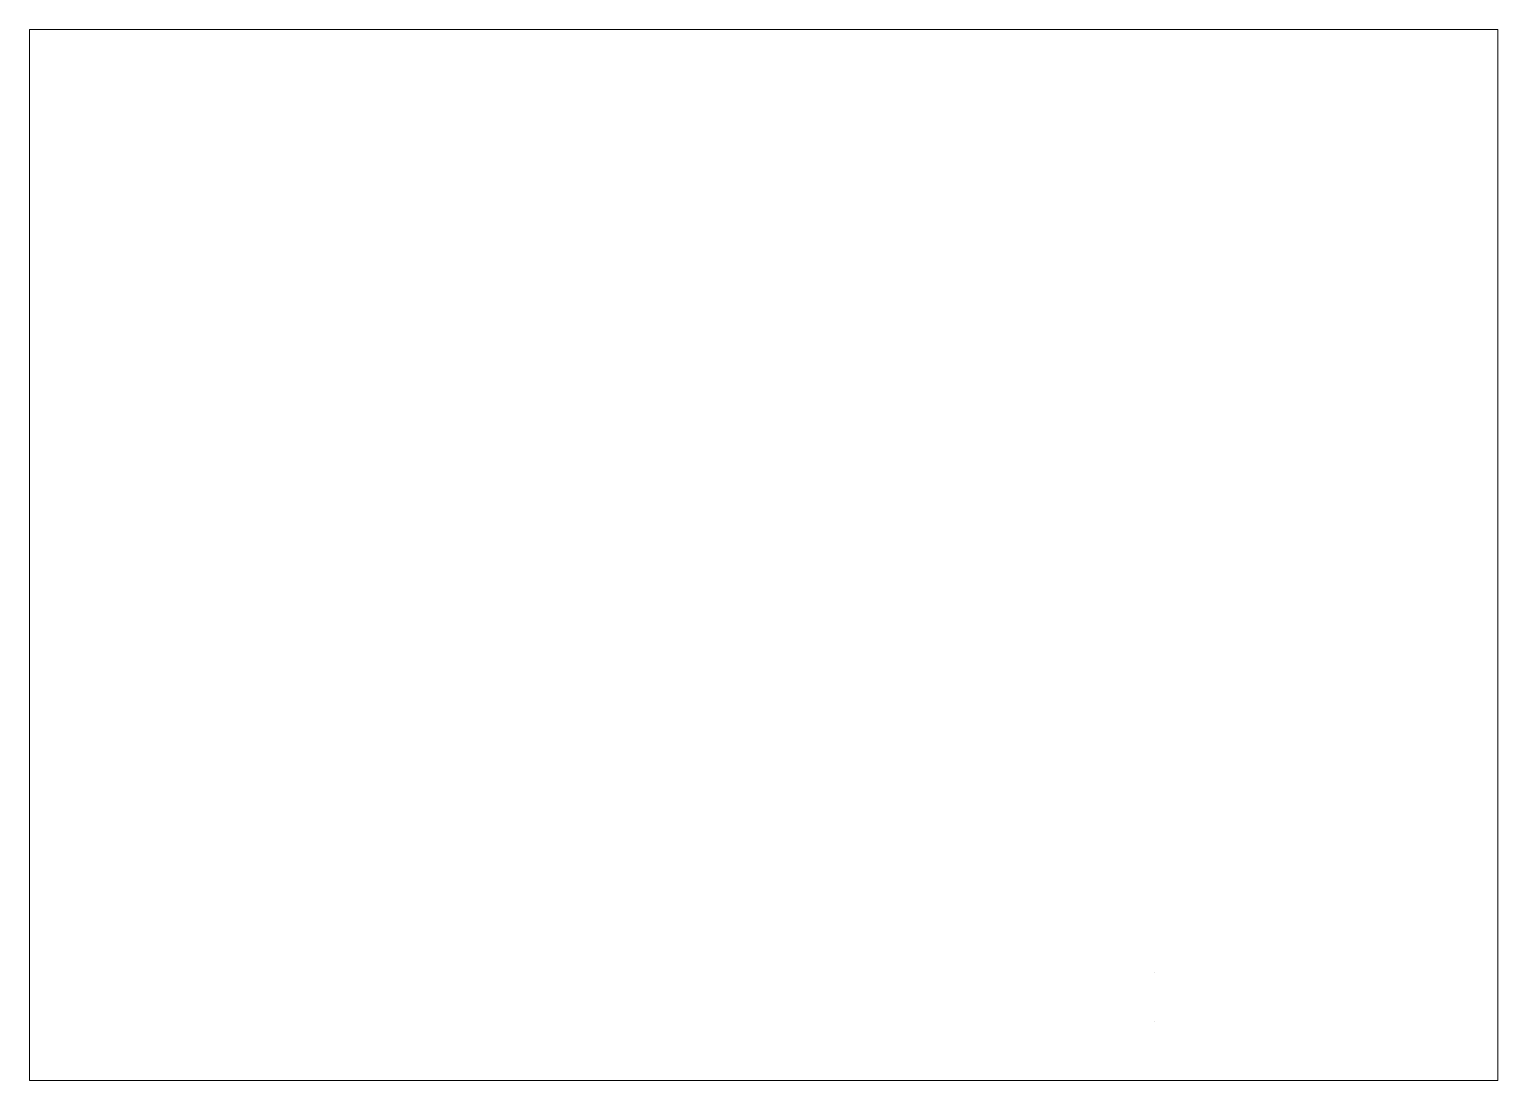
# Paper-space layout 'Layout1' of a CAD drawing. Extents: x 0 to 12.4, y 0 to 8.9.
# The model-space entities are those that its viewports show. They can reach past a viewport. Long polylines and large blocks are cut down to what shows.
import ezdxf

# ---------------------------------------------------------------- set-up
doc = ezdxf.new("R2010")
doc.units = 0
doc.header["$LTSCALE"] = 1.5
doc.layers.get('0').update_dxf_attribs({"linetype": 'CONTINUOUS'})
doc.layers.add('ANA', color=220, linetype='CONTINUOUS')

msp = doc.modelspace()

# ---------------------------------------------------------------- linework, layer by layer
at = {"color": 7}
for points in [[(-339.95, -114.84, 0.06507), (-339.95, -114.84)], [(-338.95, -115.1, 0.081835), (-338.95, -115.1)], [(-372.6, -117.77, 0.104494), (-372.6, -117.77)], [(-367.59, -126.32, 0.105916), (-367.59, -126.32)], [(-367.23, -125.32, 0.106869), (-367.23, -125.32)], [(-339.95, -125.32, 0.030307), (-339.95, -125.32)], [(-339.59, -126.32, 0.032158), (-339.59, -126.32)]]:
    msp.add_lwpolyline(points, format="xyb", dxfattribs=at)
at = {"layer": 'ANA'}
for points in [[(-399.52, -222.7), (-399.52, -222.7)], [(-399.52, -235.67), (-399.52, -235.67)]]:
    msp.add_lwpolyline(points, dxfattribs=at)

psp = doc.layouts.get("Layout1")

# ---------------------------------------------------------------- viewports
at = {"layer": '0'}
psp.add_viewport(center=(6.202, 4.435), size=(12.401, 8.8772), view_center_point=(-502.187, -113.117), view_height=275.91753, dxfattribs=at)

doc.saveas('drawing.dxf')
